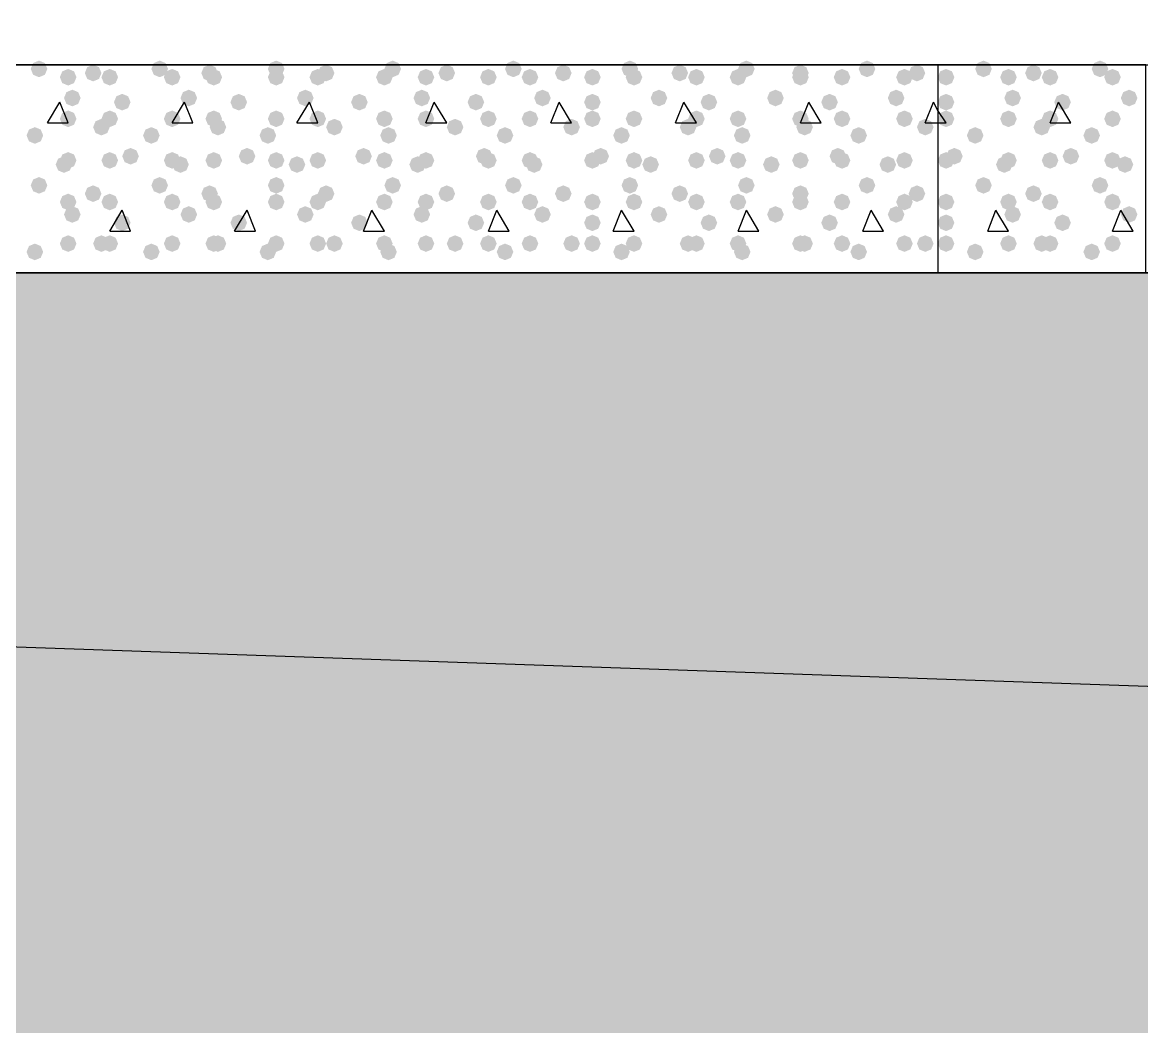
# Model space of a CAD drawing. Header units: millimetres. Extents: x 0 to 420, y 0 to 297.
# Drawn here: x 143.21 to 154.6, y 152.81 to 163.03 of the extents above; entities that cross this region are included whole.
import ezdxf

# ---------------------------------------------------------------- set-up
doc = ezdxf.new("R2010")
doc.units = ezdxf.units.MM
doc.layers.get('0').update_dxf_attribs({"linetype": 'CONTINUOUS'})

msp = doc.modelspace()

# ---------------------------------------------------------------- hatches: boundary and pattern name
at = {"true_color": 0x000008}
for points in [[(143.467667, 162.56), (143.442796, 162.500204), (143.383, 162.475333), (143.323204, 162.500204), (143.298333, 162.56), (143.323204, 162.619796), (143.383, 162.644667), (143.442796, 162.619796)], [(144.695333, 162.56), (144.670463, 162.500204), (144.610667, 162.475333), (144.550871, 162.500204), (144.526, 162.56), (144.550871, 162.619796), (144.610667, 162.644667), (144.670462, 162.619796)], [(145.880667, 162.56), (145.855796, 162.500204), (145.796, 162.475333), (145.736204, 162.500204), (145.711333, 162.56), (145.736204, 162.619796), (145.796, 162.644667), (145.855796, 162.619796)], [(147.066, 162.56), (147.041129, 162.500204), (146.981333, 162.475333), (146.921538, 162.500204), (146.896667, 162.56), (146.921537, 162.619796), (146.981333, 162.644667), (147.041129, 162.619796)], [(148.293667, 162.56), (148.268796, 162.500204), (148.209, 162.475333), (148.149204, 162.500204), (148.124333, 162.56), (148.149204, 162.619796), (148.209, 162.644667), (148.268796, 162.619796)], [(149.479, 162.56), (149.454129, 162.500204), (149.394333, 162.475333), (149.334538, 162.500204), (149.309667, 162.56), (149.334537, 162.619796), (149.394333, 162.644667), (149.454129, 162.619796)], [(150.664333, 162.56), (150.639463, 162.500204), (150.579667, 162.475333), (150.519871, 162.500204), (150.495, 162.56), (150.519871, 162.619796), (150.579667, 162.644667), (150.639462, 162.619796)], [(151.892, 162.56), (151.867129, 162.500204), (151.807333, 162.475333), (151.747538, 162.500204), (151.722667, 162.56), (151.747537, 162.619796), (151.807333, 162.644667), (151.867129, 162.619796)], [(143.764, 162.475333), (143.739129, 162.415537), (143.679333, 162.390667), (143.619538, 162.415537), (143.594667, 162.475333), (143.619537, 162.535129), (143.679333, 162.56), (143.739129, 162.535129)], [(144.018, 162.517667), (143.993129, 162.457871), (143.933333, 162.433), (143.873538, 162.457871), (143.848667, 162.517667), (143.873537, 162.577462), (143.933333, 162.602333), (143.993129, 162.577463)], [(144.187333, 162.475333), (144.162463, 162.415537), (144.102667, 162.390667), (144.042871, 162.415537), (144.018, 162.475333), (144.042871, 162.535129), (144.102667, 162.56), (144.162462, 162.535129)], [(144.822333, 162.475333), (144.797462, 162.415537), (144.737667, 162.390667), (144.677871, 162.415537), (144.653, 162.475333), (144.677871, 162.535129), (144.737667, 162.56), (144.797462, 162.535129)], [(145.203333, 162.517667), (145.178462, 162.457871), (145.118667, 162.433), (145.058871, 162.457871), (145.034, 162.517667), (145.058871, 162.577462), (145.118667, 162.602333), (145.178462, 162.577463)], [(145.245667, 162.475333), (145.220796, 162.415537), (145.161, 162.390667), (145.101204, 162.415537), (145.076333, 162.475333), (145.101204, 162.535129), (145.161, 162.56), (145.220796, 162.535129)], [(145.880667, 162.475333), (145.855796, 162.415537), (145.796, 162.390667), (145.736204, 162.415537), (145.711333, 162.475333), (145.736204, 162.535129), (145.796, 162.56), (145.855796, 162.535129)], [(146.304, 162.475333), (146.279129, 162.415537), (146.219333, 162.390667), (146.159538, 162.415537), (146.134667, 162.475333), (146.159537, 162.535129), (146.219333, 162.56), (146.279129, 162.535129)], [(146.388667, 162.517667), (146.363796, 162.457871), (146.304, 162.433), (146.244204, 162.457871), (146.219333, 162.517667), (146.244204, 162.577462), (146.304, 162.602333), (146.363796, 162.577463)], [(146.981333, 162.475333), (146.956462, 162.415537), (146.896667, 162.390667), (146.836871, 162.415537), (146.812, 162.475333), (146.836871, 162.535129), (146.896667, 162.56), (146.956462, 162.535129)], [(147.404667, 162.475333), (147.379796, 162.415537), (147.32, 162.390667), (147.260204, 162.415537), (147.235333, 162.475333), (147.260204, 162.535129), (147.32, 162.56), (147.379796, 162.535129)], [(147.616333, 162.517667), (147.591462, 162.457871), (147.531667, 162.433), (147.471871, 162.457871), (147.447, 162.517667), (147.471871, 162.577462), (147.531667, 162.602333), (147.591462, 162.577463)], [(148.039667, 162.475333), (148.014796, 162.415537), (147.955, 162.390667), (147.895204, 162.415537), (147.870333, 162.475333), (147.895204, 162.535129), (147.955, 162.56), (148.014796, 162.535129)], [(148.463, 162.475333), (148.438129, 162.415537), (148.378333, 162.390667), (148.318537, 162.415537), (148.293667, 162.475333), (148.318537, 162.535129), (148.378333, 162.56), (148.438129, 162.535129)], [(148.801667, 162.517667), (148.776796, 162.457871), (148.717, 162.433), (148.657204, 162.457871), (148.632333, 162.517667), (148.657204, 162.577462), (148.717, 162.602333), (148.776796, 162.577463)], [(149.098, 162.475333), (149.073129, 162.415537), (149.013333, 162.390667), (148.953537, 162.415537), (148.928667, 162.475333), (148.953537, 162.535129), (149.013333, 162.56), (149.073129, 162.535129)], [(149.521333, 162.475333), (149.496462, 162.415537), (149.436667, 162.390667), (149.376871, 162.415537), (149.352, 162.475333), (149.376871, 162.535129), (149.436667, 162.56), (149.496462, 162.535129)], [(149.987, 162.517667), (149.962129, 162.457871), (149.902333, 162.433), (149.842538, 162.457871), (149.817667, 162.517667), (149.842537, 162.577462), (149.902333, 162.602333), (149.962129, 162.577463)], [(150.156333, 162.475333), (150.131463, 162.415537), (150.071667, 162.390667), (150.011871, 162.415537), (149.987, 162.475333), (150.011871, 162.535129), (150.071667, 162.56), (150.131462, 162.535129)], [(150.579667, 162.475333), (150.554796, 162.415537), (150.495, 162.390667), (150.435204, 162.415537), (150.410333, 162.475333), (150.435204, 162.535129), (150.495, 162.56), (150.554796, 162.535129)], [(151.214667, 162.517667), (151.189796, 162.457871), (151.13, 162.433), (151.070204, 162.457871), (151.045333, 162.517667), (151.070204, 162.577462), (151.13, 162.602333), (151.189796, 162.577463)], [(151.214667, 162.475333), (151.189796, 162.415537), (151.13, 162.390667), (151.070204, 162.415537), (151.045333, 162.475333), (151.070204, 162.535129), (151.13, 162.56), (151.189796, 162.535129)], [(151.638, 162.475333), (151.613129, 162.415537), (151.553333, 162.390667), (151.493538, 162.415537), (151.468667, 162.475333), (151.493537, 162.535129), (151.553333, 162.56), (151.613129, 162.535129)], [(152.273, 162.475333), (152.248129, 162.415537), (152.188333, 162.390667), (152.128537, 162.415537), (152.103667, 162.475333), (152.128537, 162.535129), (152.188333, 162.56), (152.248129, 162.535129)], [(152.4, 162.517667), (152.375129, 162.457871), (152.315333, 162.433), (152.255538, 162.457871), (152.230667, 162.517667), (152.255537, 162.577462), (152.315333, 162.602333), (152.375129, 162.577463)], [(143.806333, 162.263667), (143.781463, 162.203871), (143.721667, 162.179), (143.661871, 162.203871), (143.637, 162.263667), (143.661871, 162.323462), (143.721667, 162.348333), (143.781462, 162.323463)], [(144.314333, 162.221333), (144.289463, 162.161537), (144.229667, 162.136667), (144.169871, 162.161537), (144.145, 162.221333), (144.169871, 162.281129), (144.229667, 162.306), (144.289462, 162.281129)], [(144.991667, 162.263667), (144.966796, 162.203871), (144.907, 162.179), (144.847204, 162.203871), (144.822333, 162.263667), (144.847204, 162.323462), (144.907, 162.348333), (144.966796, 162.323463)], [(145.499667, 162.221333), (145.474796, 162.161537), (145.415, 162.136667), (145.355204, 162.161537), (145.330333, 162.221333), (145.355204, 162.281129), (145.415, 162.306), (145.474796, 162.281129)], [(146.177, 162.263667), (146.152129, 162.203871), (146.092333, 162.179), (146.032538, 162.203871), (146.007667, 162.263667), (146.032537, 162.323462), (146.092333, 162.348333), (146.152129, 162.323463)], [(146.727333, 162.221333), (146.702463, 162.161537), (146.642667, 162.136667), (146.582871, 162.161537), (146.558, 162.221333), (146.582871, 162.281129), (146.642667, 162.306), (146.702462, 162.281129)], [(147.362333, 162.263667), (147.337462, 162.203871), (147.277667, 162.179), (147.217871, 162.203871), (147.193, 162.263667), (147.217871, 162.323462), (147.277667, 162.348333), (147.337462, 162.323463)], [(147.912667, 162.221333), (147.887796, 162.161537), (147.828, 162.136667), (147.768204, 162.161537), (147.743333, 162.221333), (147.768204, 162.281129), (147.828, 162.306), (147.887796, 162.281129)], [(148.59, 162.263667), (148.565129, 162.203871), (148.505333, 162.179), (148.445538, 162.203871), (148.420667, 162.263667), (148.445537, 162.323462), (148.505333, 162.348333), (148.565129, 162.323463)], [(149.098, 162.221333), (149.073129, 162.161537), (149.013333, 162.136667), (148.953537, 162.161537), (148.928667, 162.221333), (148.953537, 162.281129), (149.013333, 162.306), (149.073129, 162.281129)], [(149.775333, 162.263667), (149.750463, 162.203871), (149.690667, 162.179), (149.630871, 162.203871), (149.606, 162.263667), (149.630871, 162.323462), (149.690667, 162.348333), (149.750462, 162.323463)], [(150.283333, 162.221333), (150.258463, 162.161537), (150.198667, 162.136667), (150.138871, 162.161537), (150.114, 162.221333), (150.138871, 162.281129), (150.198667, 162.306), (150.258462, 162.281129)], [(150.960667, 162.263667), (150.935796, 162.203871), (150.876, 162.179), (150.816204, 162.203871), (150.791333, 162.263667), (150.816204, 162.323462), (150.876, 162.348333), (150.935796, 162.323463)], [(151.511, 162.221333), (151.486129, 162.161537), (151.426333, 162.136667), (151.366538, 162.161537), (151.341667, 162.221333), (151.366537, 162.281129), (151.426333, 162.306), (151.486129, 162.281129)], [(152.188333, 162.263667), (152.163462, 162.203871), (152.103667, 162.179), (152.043871, 162.203871), (152.019, 162.263667), (152.043871, 162.323462), (152.103667, 162.348333), (152.163462, 162.323463)], [(143.764, 162.052), (143.739129, 161.992204), (143.679333, 161.967333), (143.619538, 161.992204), (143.594667, 162.052), (143.619537, 162.111796), (143.679333, 162.136667), (143.739129, 162.111796)], [(144.102667, 161.967333), (144.077796, 161.907537), (144.018, 161.882667), (143.958204, 161.907537), (143.933333, 161.967333), (143.958204, 162.027129), (144.018, 162.052), (144.077796, 162.027129)], [(144.187333, 162.052), (144.162463, 161.992204), (144.102667, 161.967333), (144.042871, 161.992204), (144.018, 162.052), (144.042871, 162.111796), (144.102667, 162.136667), (144.162462, 162.111796)], [(144.822333, 162.052), (144.797462, 161.992204), (144.737667, 161.967333), (144.677871, 161.992204), (144.653, 162.052), (144.677871, 162.111796), (144.737667, 162.136667), (144.797462, 162.111796)], [(145.245667, 162.052), (145.220796, 161.992204), (145.161, 161.967333), (145.101204, 161.992204), (145.076333, 162.052), (145.101204, 162.111796), (145.161, 162.136667), (145.220796, 162.111796)], [(145.288, 161.967333), (145.263129, 161.907537), (145.203333, 161.882667), (145.143538, 161.907537), (145.118667, 161.967333), (145.143537, 162.027129), (145.203333, 162.052), (145.263129, 162.027129)], [(145.880667, 162.052), (145.855796, 161.992204), (145.796, 161.967333), (145.736204, 161.992204), (145.711333, 162.052), (145.736204, 162.111796), (145.796, 162.136667), (145.855796, 162.111796)], [(146.304, 162.052), (146.279129, 161.992204), (146.219333, 161.967333), (146.159538, 161.992204), (146.134667, 162.052), (146.159537, 162.111796), (146.219333, 162.136667), (146.279129, 162.111796)], [(146.473333, 161.967333), (146.448463, 161.907537), (146.388667, 161.882667), (146.328871, 161.907537), (146.304, 161.967333), (146.328871, 162.027129), (146.388667, 162.052), (146.448462, 162.027129)], [(146.981333, 162.052), (146.956462, 161.992204), (146.896667, 161.967333), (146.836871, 161.992204), (146.812, 162.052), (146.836871, 162.111796), (146.896667, 162.136667), (146.956462, 162.111796)], [(147.404667, 162.052), (147.379796, 161.992204), (147.32, 161.967333), (147.260204, 161.992204), (147.235333, 162.052), (147.260204, 162.111796), (147.32, 162.136667), (147.379796, 162.111796)], [(147.701, 161.967333), (147.676129, 161.907537), (147.616333, 161.882667), (147.556538, 161.907537), (147.531667, 161.967333), (147.556537, 162.027129), (147.616333, 162.052), (147.676129, 162.027129)], [(148.039667, 162.052), (148.014796, 161.992204), (147.955, 161.967333), (147.895204, 161.992204), (147.870333, 162.052), (147.895204, 162.111796), (147.955, 162.136667), (148.014796, 162.111796)], [(148.463, 162.052), (148.438129, 161.992204), (148.378333, 161.967333), (148.318537, 161.992204), (148.293667, 162.052), (148.318537, 162.111796), (148.378333, 162.136667), (148.438129, 162.111796)], [(148.886333, 161.967333), (148.861462, 161.907537), (148.801667, 161.882667), (148.741871, 161.907537), (148.717, 161.967333), (148.741871, 162.027129), (148.801667, 162.052), (148.861462, 162.027129)], [(149.098, 162.052), (149.073129, 161.992204), (149.013333, 161.967333), (148.953537, 161.992204), (148.928667, 162.052), (148.953537, 162.111796), (149.013333, 162.136667), (149.073129, 162.111796)], [(149.521333, 162.052), (149.496462, 161.992204), (149.436667, 161.967333), (149.376871, 161.992204), (149.352, 162.052), (149.376871, 162.111796), (149.436667, 162.136667), (149.496462, 162.111796)], [(150.071667, 161.967333), (150.046796, 161.907537), (149.987, 161.882667), (149.927204, 161.907537), (149.902333, 161.967333), (149.927204, 162.027129), (149.987, 162.052), (150.046796, 162.027129)], [(150.156333, 162.052), (150.131463, 161.992204), (150.071667, 161.967333), (150.011871, 161.992204), (149.987, 162.052), (150.011871, 162.111796), (150.071667, 162.136667), (150.131462, 162.111796)], [(150.579667, 162.052), (150.554796, 161.992204), (150.495, 161.967333), (150.435204, 161.992204), (150.410333, 162.052), (150.435204, 162.111796), (150.495, 162.136667), (150.554796, 162.111796)], [(151.214667, 162.052), (151.189796, 161.992204), (151.13, 161.967333), (151.070204, 161.992204), (151.045333, 162.052), (151.070204, 162.111796), (151.13, 162.136667), (151.189796, 162.111796)], [(151.257, 161.967333), (151.232129, 161.907537), (151.172333, 161.882667), (151.112538, 161.907537), (151.087667, 161.967333), (151.112537, 162.027129), (151.172333, 162.052), (151.232129, 162.027129)], [(151.638, 162.052), (151.613129, 161.992204), (151.553333, 161.967333), (151.493538, 161.992204), (151.468667, 162.052), (151.493537, 162.111796), (151.553333, 162.136667), (151.613129, 162.111796)], [(152.273, 162.052), (152.248129, 161.992204), (152.188333, 161.967333), (152.128537, 161.992204), (152.103667, 162.052), (152.128537, 162.111796), (152.188333, 162.136667), (152.248129, 162.111796)], [(152.484667, 161.967333), (152.459796, 161.907537), (152.4, 161.882667), (152.340204, 161.907537), (152.315333, 161.967333), (152.340204, 162.027129), (152.4, 162.052), (152.459796, 162.027129)], [(143.425333, 161.882667), (143.400463, 161.822871), (143.340667, 161.798), (143.280871, 161.822871), (143.256, 161.882667), (143.280871, 161.942462), (143.340667, 161.967333), (143.400462, 161.942463)], [(144.610667, 161.882667), (144.585796, 161.822871), (144.526, 161.798), (144.466204, 161.822871), (144.441333, 161.882667), (144.466204, 161.942462), (144.526, 161.967333), (144.585796, 161.942463)], [(145.796, 161.882667), (145.771129, 161.822871), (145.711333, 161.798), (145.651538, 161.822871), (145.626667, 161.882667), (145.651537, 161.942462), (145.711333, 161.967333), (145.771129, 161.942463)], [(147.023667, 161.882667), (146.998796, 161.822871), (146.939, 161.798), (146.879204, 161.822871), (146.854333, 161.882667), (146.879204, 161.942462), (146.939, 161.967333), (146.998796, 161.942463)], [(148.209, 161.882667), (148.184129, 161.822871), (148.124333, 161.798), (148.064538, 161.822871), (148.039667, 161.882667), (148.064537, 161.942462), (148.124333, 161.967333), (148.184129, 161.942463)], [(149.394333, 161.882667), (149.369463, 161.822871), (149.309667, 161.798), (149.249871, 161.822871), (149.225, 161.882667), (149.249871, 161.942462), (149.309667, 161.967333), (149.369462, 161.942463)], [(150.622, 161.882667), (150.597129, 161.822871), (150.537333, 161.798), (150.477538, 161.822871), (150.452667, 161.882667), (150.477537, 161.942462), (150.537333, 161.967333), (150.597129, 161.942463)], [(151.807333, 161.882667), (151.782463, 161.822871), (151.722667, 161.798), (151.662871, 161.822871), (151.638, 161.882667), (151.662871, 161.942462), (151.722667, 161.967333), (151.782462, 161.942463)], [(143.764, 161.628667), (143.739129, 161.568871), (143.679333, 161.544), (143.619538, 161.568871), (143.594667, 161.628667), (143.619537, 161.688462), (143.679333, 161.713333), (143.739129, 161.688463)], [(144.187333, 161.628667), (144.162463, 161.568871), (144.102667, 161.544), (144.042871, 161.568871), (144.018, 161.628667), (144.042871, 161.688462), (144.102667, 161.713333), (144.162462, 161.688463)], [(144.399, 161.671), (144.374129, 161.611204), (144.314333, 161.586333), (144.254538, 161.611204), (144.229667, 161.671), (144.254537, 161.730796), (144.314333, 161.755667), (144.374129, 161.730796)], [(144.822333, 161.628667), (144.797462, 161.568871), (144.737667, 161.544), (144.677871, 161.568871), (144.653, 161.628667), (144.677871, 161.688462), (144.737667, 161.713333), (144.797462, 161.688463)], [(145.245667, 161.628667), (145.220796, 161.568871), (145.161, 161.544), (145.101204, 161.568871), (145.076333, 161.628667), (145.101204, 161.688462), (145.161, 161.713333), (145.220796, 161.688463)], [(145.584333, 161.671), (145.559463, 161.611204), (145.499667, 161.586333), (145.439871, 161.611204), (145.415, 161.671), (145.439871, 161.730796), (145.499667, 161.755667), (145.559462, 161.730796)], [(145.880667, 161.628667), (145.855796, 161.568871), (145.796, 161.544), (145.736204, 161.568871), (145.711333, 161.628667), (145.736204, 161.688462), (145.796, 161.713333), (145.855796, 161.688463)], [(146.304, 161.628667), (146.279129, 161.568871), (146.219333, 161.544), (146.159538, 161.568871), (146.134667, 161.628667), (146.159537, 161.688462), (146.219333, 161.713333), (146.279129, 161.688463)], [(146.769667, 161.671), (146.744796, 161.611204), (146.685, 161.586333), (146.625204, 161.611204), (146.600333, 161.671), (146.625204, 161.730796), (146.685, 161.755667), (146.744796, 161.730796)], [(146.981333, 161.628667), (146.956462, 161.568871), (146.896667, 161.544), (146.836871, 161.568871), (146.812, 161.628667), (146.836871, 161.688462), (146.896667, 161.713333), (146.956462, 161.688463)], [(147.404667, 161.628667), (147.379796, 161.568871), (147.32, 161.544), (147.260204, 161.568871), (147.235333, 161.628667), (147.260204, 161.688462), (147.32, 161.713333), (147.379796, 161.688463)], [(147.997333, 161.671), (147.972463, 161.611204), (147.912667, 161.586333), (147.852871, 161.611204), (147.828, 161.671), (147.852871, 161.730796), (147.912667, 161.755667), (147.972462, 161.730796)], [(148.039667, 161.628667), (148.014796, 161.568871), (147.955, 161.544), (147.895204, 161.568871), (147.870333, 161.628667), (147.895204, 161.688462), (147.955, 161.713333), (148.014796, 161.688463)], [(148.463, 161.628667), (148.438129, 161.568871), (148.378333, 161.544), (148.318537, 161.568871), (148.293667, 161.628667), (148.318537, 161.688462), (148.378333, 161.713333), (148.438129, 161.688463)], [(149.098, 161.628667), (149.073129, 161.568871), (149.013333, 161.544), (148.953537, 161.568871), (148.928667, 161.628667), (148.953537, 161.688462), (149.013333, 161.713333), (149.073129, 161.688463)], [(149.182667, 161.671), (149.157796, 161.611204), (149.098, 161.586333), (149.038204, 161.611204), (149.013333, 161.671), (149.038204, 161.730796), (149.098, 161.755667), (149.157796, 161.730796)], [(149.521333, 161.628667), (149.496462, 161.568871), (149.436667, 161.544), (149.376871, 161.568871), (149.352, 161.628667), (149.376871, 161.688462), (149.436667, 161.713333), (149.496462, 161.688463)], [(150.156333, 161.628667), (150.131463, 161.568871), (150.071667, 161.544), (150.011871, 161.568871), (149.987, 161.628667), (150.011871, 161.688462), (150.071667, 161.713333), (150.131462, 161.688463)], [(150.368, 161.671), (150.343129, 161.611204), (150.283333, 161.586333), (150.223538, 161.611204), (150.198667, 161.671), (150.223537, 161.730796), (150.283333, 161.755667), (150.343129, 161.730796)], [(150.579667, 161.628667), (150.554796, 161.568871), (150.495, 161.544), (150.435204, 161.568871), (150.410333, 161.628667), (150.435204, 161.688462), (150.495, 161.713333), (150.554796, 161.688463)], [(151.214667, 161.628667), (151.189796, 161.568871), (151.13, 161.544), (151.070204, 161.568871), (151.045333, 161.628667), (151.070204, 161.688462), (151.13, 161.713333), (151.189796, 161.688463)], [(151.595667, 161.671), (151.570796, 161.611204), (151.511, 161.586333), (151.451204, 161.611204), (151.426333, 161.671), (151.451204, 161.730796), (151.511, 161.755667), (151.570796, 161.730796)], [(151.638, 161.628667), (151.613129, 161.568871), (151.553333, 161.544), (151.493538, 161.568871), (151.468667, 161.628667), (151.493537, 161.688462), (151.553333, 161.713333), (151.613129, 161.688463)], [(152.273, 161.628667), (152.248129, 161.568871), (152.188333, 161.544), (152.128537, 161.568871), (152.103667, 161.628667), (152.128537, 161.688462), (152.188333, 161.713333), (152.248129, 161.688463)], [(143.721667, 161.586333), (143.696796, 161.526537), (143.637, 161.501667), (143.577204, 161.526537), (143.552333, 161.586333), (143.577204, 161.646129), (143.637, 161.671), (143.696796, 161.646129)], [(144.907, 161.586333), (144.882129, 161.526537), (144.822333, 161.501667), (144.762538, 161.526537), (144.737667, 161.586333), (144.762537, 161.646129), (144.822333, 161.671), (144.882129, 161.646129)], [(146.092333, 161.586333), (146.067462, 161.526537), (146.007667, 161.501667), (145.947871, 161.526537), (145.923, 161.586333), (145.947871, 161.646129), (146.007667, 161.671), (146.067462, 161.646129)], [(147.32, 161.586333), (147.295129, 161.526537), (147.235333, 161.501667), (147.175538, 161.526537), (147.150667, 161.586333), (147.175537, 161.646129), (147.235333, 161.671), (147.295129, 161.646129)], [(148.505333, 161.586333), (148.480463, 161.526537), (148.420667, 161.501667), (148.360871, 161.526537), (148.336, 161.586333), (148.360871, 161.646129), (148.420667, 161.671), (148.480462, 161.646129)], [(149.690667, 161.586333), (149.665796, 161.526537), (149.606, 161.501667), (149.546204, 161.526537), (149.521333, 161.586333), (149.546204, 161.646129), (149.606, 161.671), (149.665796, 161.646129)], [(150.918333, 161.586333), (150.893463, 161.526537), (150.833667, 161.501667), (150.773871, 161.526537), (150.749, 161.586333), (150.773871, 161.646129), (150.833667, 161.671), (150.893462, 161.646129)], [(152.103667, 161.586333), (152.078796, 161.526537), (152.019, 161.501667), (151.959204, 161.526537), (151.934333, 161.586333), (151.959204, 161.646129), (152.019, 161.671), (152.078796, 161.646129)], [(143.467667, 161.374667), (143.442796, 161.314871), (143.383, 161.29), (143.323204, 161.314871), (143.298333, 161.374667), (143.323204, 161.434462), (143.383, 161.459333), (143.442796, 161.434463)], [(144.018, 161.29), (143.993129, 161.230204), (143.933333, 161.205333), (143.873538, 161.230204), (143.848667, 161.29), (143.873537, 161.349796), (143.933333, 161.374667), (143.993129, 161.349796)], [(144.695333, 161.374667), (144.670463, 161.314871), (144.610667, 161.29), (144.550871, 161.314871), (144.526, 161.374667), (144.550871, 161.434462), (144.610667, 161.459333), (144.670462, 161.434463)], [(145.203333, 161.29), (145.178462, 161.230204), (145.118667, 161.205333), (145.058871, 161.230204), (145.034, 161.29), (145.058871, 161.349796), (145.118667, 161.374667), (145.178462, 161.349796)], [(145.880667, 161.374667), (145.855796, 161.314871), (145.796, 161.29), (145.736204, 161.314871), (145.711333, 161.374667), (145.736204, 161.434462), (145.796, 161.459333), (145.855796, 161.434463)], [(146.388667, 161.29), (146.363796, 161.230204), (146.304, 161.205333), (146.244204, 161.230204), (146.219333, 161.29), (146.244204, 161.349796), (146.304, 161.374667), (146.363796, 161.349796)], [(147.066, 161.374667), (147.041129, 161.314871), (146.981333, 161.29), (146.921538, 161.314871), (146.896667, 161.374667), (146.921537, 161.434462), (146.981333, 161.459333), (147.041129, 161.434463)], [(147.616333, 161.29), (147.591462, 161.230204), (147.531667, 161.205333), (147.471871, 161.230204), (147.447, 161.29), (147.471871, 161.349796), (147.531667, 161.374667), (147.591462, 161.349796)], [(148.293667, 161.374667), (148.268796, 161.314871), (148.209, 161.29), (148.149204, 161.314871), (148.124333, 161.374667), (148.149204, 161.434462), (148.209, 161.459333), (148.268796, 161.434463)], [(148.801667, 161.29), (148.776796, 161.230204), (148.717, 161.205333), (148.657204, 161.230204), (148.632333, 161.29), (148.657204, 161.349796), (148.717, 161.374667), (148.776796, 161.349796)], [(149.479, 161.374667), (149.454129, 161.314871), (149.394333, 161.29), (149.334538, 161.314871), (149.309667, 161.374667), (149.334537, 161.434462), (149.394333, 161.459333), (149.454129, 161.434463)], [(149.987, 161.29), (149.962129, 161.230204), (149.902333, 161.205333), (149.842538, 161.230204), (149.817667, 161.29), (149.842537, 161.349796), (149.902333, 161.374667), (149.962129, 161.349796)], [(150.664333, 161.374667), (150.639463, 161.314871), (150.579667, 161.29), (150.519871, 161.314871), (150.495, 161.374667), (150.519871, 161.434462), (150.579667, 161.459333), (150.639462, 161.434463)], [(151.214667, 161.29), (151.189796, 161.230204), (151.13, 161.205333), (151.070204, 161.230204), (151.045333, 161.29), (151.070204, 161.349796), (151.13, 161.374667), (151.189796, 161.349796)], [(151.892, 161.374667), (151.867129, 161.314871), (151.807333, 161.29), (151.747538, 161.314871), (151.722667, 161.374667), (151.747537, 161.434462), (151.807333, 161.459333), (151.867129, 161.434463)], [(152.4, 161.29), (152.375129, 161.230204), (152.315333, 161.205333), (152.255538, 161.230204), (152.230667, 161.29), (152.255537, 161.349796), (152.315333, 161.374667), (152.375129, 161.349796)], [(143.764, 161.205333), (143.739129, 161.145537), (143.679333, 161.120667), (143.619538, 161.145537), (143.594667, 161.205333), (143.619537, 161.265129), (143.679333, 161.29), (143.739129, 161.265129)], [(144.187333, 161.205333), (144.162463, 161.145537), (144.102667, 161.120667), (144.042871, 161.145537), (144.018, 161.205333), (144.042871, 161.265129), (144.102667, 161.29), (144.162462, 161.265129)], [(144.822333, 161.205333), (144.797462, 161.145537), (144.737667, 161.120667), (144.677871, 161.145537), (144.653, 161.205333), (144.677871, 161.265129), (144.737667, 161.29), (144.797462, 161.265129)], [(145.245667, 161.205333), (145.220796, 161.145537), (145.161, 161.120667), (145.101204, 161.145537), (145.076333, 161.205333), (145.101204, 161.265129), (145.161, 161.29), (145.220796, 161.265129)], [(145.880667, 161.205333), (145.855796, 161.145537), (145.796, 161.120667), (145.736204, 161.145537), (145.711333, 161.205333), (145.736204, 161.265129), (145.796, 161.29), (145.855796, 161.265129)], [(146.304, 161.205333), (146.279129, 161.145537), (146.219333, 161.120667), (146.159538, 161.145537), (146.134667, 161.205333), (146.159537, 161.265129), (146.219333, 161.29), (146.279129, 161.265129)], [(146.981333, 161.205333), (146.956462, 161.145537), (146.896667, 161.120667), (146.836871, 161.145537), (146.812, 161.205333), (146.836871, 161.265129), (146.896667, 161.29), (146.956462, 161.265129)], [(147.404667, 161.205333), (147.379796, 161.145537), (147.32, 161.120667), (147.260204, 161.145537), (147.235333, 161.205333), (147.260204, 161.265129), (147.32, 161.29), (147.379796, 161.265129)], [(148.039667, 161.205333), (148.014796, 161.145537), (147.955, 161.120667), (147.895204, 161.145537), (147.870333, 161.205333), (147.895204, 161.265129), (147.955, 161.29), (148.014796, 161.265129)], [(148.463, 161.205333), (148.438129, 161.145537), (148.378333, 161.120667), (148.318537, 161.145537), (148.293667, 161.205333), (148.318537, 161.265129), (148.378333, 161.29), (148.438129, 161.265129)], [(149.098, 161.205333), (149.073129, 161.145537), (149.013333, 161.120667), (148.953537, 161.145537), (148.928667, 161.205333), (148.953537, 161.265129), (149.013333, 161.29), (149.073129, 161.265129)], [(149.521333, 161.205333), (149.496462, 161.145537), (149.436667, 161.120667), (149.376871, 161.145537), (149.352, 161.205333), (149.376871, 161.265129), (149.436667, 161.29), (149.496462, 161.265129)], [(150.156333, 161.205333), (150.131463, 161.145537), (150.071667, 161.120667), (150.011871, 161.145537), (149.987, 161.205333), (150.011871, 161.265129), (150.071667, 161.29), (150.131462, 161.265129)], [(150.579667, 161.205333), (150.554796, 161.145537), (150.495, 161.120667), (150.435204, 161.145537), (150.410333, 161.205333), (150.435204, 161.265129), (150.495, 161.29), (150.554796, 161.265129)], [(151.214667, 161.205333), (151.189796, 161.145537), (151.13, 161.120667), (151.070204, 161.145537), (151.045333, 161.205333), (151.070204, 161.265129), (151.13, 161.29), (151.189796, 161.265129)], [(151.638, 161.205333), (151.613129, 161.145537), (151.553333, 161.120667), (151.493538, 161.145537), (151.468667, 161.205333), (151.493537, 161.265129), (151.553333, 161.29), (151.613129, 161.265129)], [(152.273, 161.205333), (152.248129, 161.145537), (152.188333, 161.120667), (152.128537, 161.145537), (152.103667, 161.205333), (152.128537, 161.265129), (152.188333, 161.29), (152.248129, 161.265129)], [(143.806333, 161.078333), (143.781463, 161.018537), (143.721667, 160.993667), (143.661871, 161.018537), (143.637, 161.078333), (143.661871, 161.138129), (143.721667, 161.163), (143.781462, 161.138129)], [(144.991667, 161.078333), (144.966796, 161.018537), (144.907, 160.993667), (144.847204, 161.018537), (144.822333, 161.078333), (144.847204, 161.138129), (144.907, 161.163), (144.966796, 161.138129)], [(146.177, 161.078333), (146.152129, 161.018537), (146.092333, 160.993667), (146.032538, 161.018537), (146.007667, 161.078333), (146.032537, 161.138129), (146.092333, 161.163), (146.152129, 161.138129)], [(147.362333, 161.078333), (147.337462, 161.018537), (147.277667, 160.993667), (147.217871, 161.018537), (147.193, 161.078333), (147.217871, 161.138129), (147.277667, 161.163), (147.337462, 161.138129)], [(148.59, 161.078333), (148.565129, 161.018537), (148.505333, 160.993667), (148.445538, 161.018537), (148.420667, 161.078333), (148.445537, 161.138129), (148.505333, 161.163), (148.565129, 161.138129)], [(149.775333, 161.078333), (149.750463, 161.018537), (149.690667, 160.993667), (149.630871, 161.018537), (149.606, 161.078333), (149.630871, 161.138129), (149.690667, 161.163), (149.750462, 161.138129)], [(150.960667, 161.078333), (150.935796, 161.018537), (150.876, 160.993667), (150.816204, 161.018537), (150.791333, 161.078333), (150.816204, 161.138129), (150.876, 161.163), (150.935796, 161.138129)], [(152.188333, 161.078333), (152.163462, 161.018537), (152.103667, 160.993667), (152.043871, 161.018537), (152.019, 161.078333), (152.043871, 161.138129), (152.103667, 161.163), (152.163462, 161.138129)], [(144.314333, 160.993667), (144.289463, 160.933871), (144.229667, 160.909), (144.169871, 160.933871), (144.145, 160.993667), (144.169871, 161.053462), (144.229667, 161.078333), (144.289462, 161.053463)], [(145.499667, 160.993667), (145.474796, 160.933871), (145.415, 160.909), (145.355204, 160.933871), (145.330333, 160.993667), (145.355204, 161.053462), (145.415, 161.078333), (145.474796, 161.053463)], [(146.727333, 160.993667), (146.702463, 160.933871), (146.642667, 160.909), (146.582871, 160.933871), (146.558, 160.993667), (146.582871, 161.053462), (146.642667, 161.078333), (146.702462, 161.053463)], [(147.912667, 160.993667), (147.887796, 160.933871), (147.828, 160.909), (147.768204, 160.933871), (147.743333, 160.993667), (147.768204, 161.053462), (147.828, 161.078333), (147.887796, 161.053463)], [(149.098, 160.993667), (149.073129, 160.933871), (149.013333, 160.909), (148.953537, 160.933871), (148.928667, 160.993667), (148.953537, 161.053462), (149.013333, 161.078333), (149.073129, 161.053463)], [(150.283333, 160.993667), (150.258463, 160.933871), (150.198667, 160.909), (150.138871, 160.933871), (150.114, 160.993667), (150.138871, 161.053462), (150.198667, 161.078333), (150.258462, 161.053463)], [(151.511, 160.993667), (151.486129, 160.933871), (151.426333, 160.909), (151.366538, 160.933871), (151.341667, 160.993667), (151.366537, 161.053462), (151.426333, 161.078333), (151.486129, 161.053463)], [(143.764, 160.782), (143.739129, 160.722204), (143.679333, 160.697333), (143.619538, 160.722204), (143.594667, 160.782), (143.619537, 160.841796), (143.679333, 160.866667), (143.739129, 160.841796)], [(144.102667, 160.782), (144.077796, 160.722204), (144.018, 160.697333), (143.958204, 160.722204), (143.933333, 160.782), (143.958204, 160.841796), (144.018, 160.866667), (144.077796, 160.841796)], [(144.187333, 160.782), (144.162463, 160.722204), (144.102667, 160.697333), (144.042871, 160.722204), (144.018, 160.782), (144.042871, 160.841796), (144.102667, 160.866667), (144.162462, 160.841796)], [(144.822333, 160.782), (144.797462, 160.722204), (144.737667, 160.697333), (144.677871, 160.722204), (144.653, 160.782), (144.677871, 160.841796), (144.737667, 160.866667), (144.797462, 160.841796)], [(145.245667, 160.782), (145.220796, 160.722204), (145.161, 160.697333), (145.101204, 160.722204), (145.076333, 160.782), (145.101204, 160.841796), (145.161, 160.866667), (145.220796, 160.841796)], [(145.288, 160.782), (145.263129, 160.722204), (145.203333, 160.697333), (145.143538, 160.722204), (145.118667, 160.782), (145.143537, 160.841796), (145.203333, 160.866667), (145.263129, 160.841796)], [(145.880667, 160.782), (145.855796, 160.722204), (145.796, 160.697333), (145.736204, 160.722204), (145.711333, 160.782), (145.736204, 160.841796), (145.796, 160.866667), (145.855796, 160.841796)], [(146.304, 160.782), (146.279129, 160.722204), (146.219333, 160.697333), (146.159538, 160.722204), (146.134667, 160.782), (146.159537, 160.841796), (146.219333, 160.866667), (146.279129, 160.841796)], [(146.473333, 160.782), (146.448463, 160.722204), (146.388667, 160.697333), (146.328871, 160.722204), (146.304, 160.782), (146.328871, 160.841796), (146.388667, 160.866667), (146.448462, 160.841796)], [(146.981333, 160.782), (146.956462, 160.722204), (146.896667, 160.697333), (146.836871, 160.722204), (146.812, 160.782), (146.836871, 160.841796), (146.896667, 160.866667), (146.956462, 160.841796)], [(147.404667, 160.782), (147.379796, 160.722204), (147.32, 160.697333), (147.260204, 160.722204), (147.235333, 160.782), (147.260204, 160.841796), (147.32, 160.866667), (147.379796, 160.841796)], [(147.701, 160.782), (147.676129, 160.722204), (147.616333, 160.697333), (147.556538, 160.722204), (147.531667, 160.782), (147.556537, 160.841796), (147.616333, 160.866667), (147.676129, 160.841796)], [(148.039667, 160.782), (148.014796, 160.722204), (147.955, 160.697333), (147.895204, 160.722204), (147.870333, 160.782), (147.895204, 160.841796), (147.955, 160.866667), (148.014796, 160.841796)], [(148.463, 160.782), (148.438129, 160.722204), (148.378333, 160.697333), (148.318537, 160.722204), (148.293667, 160.782), (148.318537, 160.841796), (148.378333, 160.866667), (148.438129, 160.841796)], [(148.886333, 160.782), (148.861462, 160.722204), (148.801667, 160.697333), (148.741871, 160.722204), (148.717, 160.782), (148.741871, 160.841796), (148.801667, 160.866667), (148.861462, 160.841796)], [(149.098, 160.782), (149.073129, 160.722204), (149.013333, 160.697333), (148.953537, 160.722204), (148.928667, 160.782), (148.953537, 160.841796), (149.013333, 160.866667), (149.073129, 160.841796)], [(149.521333, 160.782), (149.496462, 160.722204), (149.436667, 160.697333), (149.376871, 160.722204), (149.352, 160.782), (149.376871, 160.841796), (149.436667, 160.866667), (149.496462, 160.841796)], [(150.071667, 160.782), (150.046796, 160.722204), (149.987, 160.697333), (149.927204, 160.722204), (149.902333, 160.782), (149.927204, 160.841796), (149.987, 160.866667), (150.046796, 160.841796)], [(150.156333, 160.782), (150.131463, 160.722204), (150.071667, 160.697333), (150.011871, 160.722204), (149.987, 160.782), (150.011871, 160.841796), (150.071667, 160.866667), (150.131462, 160.841796)], [(150.579667, 160.782), (150.554796, 160.722204), (150.495, 160.697333), (150.435204, 160.722204), (150.410333, 160.782), (150.435204, 160.841796), (150.495, 160.866667), (150.554796, 160.841796)], [(151.214667, 160.782), (151.189796, 160.722204), (151.13, 160.697333), (151.070204, 160.722204), (151.045333, 160.782), (151.070204, 160.841796), (151.13, 160.866667), (151.189796, 160.841796)], [(151.257, 160.782), (151.232129, 160.722204), (151.172333, 160.697333), (151.112538, 160.722204), (151.087667, 160.782), (151.112537, 160.841796), (151.172333, 160.866667), (151.232129, 160.841796)], [(151.638, 160.782), (151.613129, 160.722204), (151.553333, 160.697333), (151.493538, 160.722204), (151.468667, 160.782), (151.493537, 160.841796), (151.553333, 160.866667), (151.613129, 160.841796)], [(152.273, 160.782), (152.248129, 160.722204), (152.188333, 160.697333), (152.128537, 160.722204), (152.103667, 160.782), (152.128537, 160.841796), (152.188333, 160.866667), (152.248129, 160.841796)], [(152.484667, 160.782), (152.459796, 160.722204), (152.4, 160.697333), (152.340204, 160.722204), (152.315333, 160.782), (152.340204, 160.841796), (152.4, 160.866667), (152.459796, 160.841796)], [(143.425333, 160.697333), (143.400463, 160.637537), (143.340667, 160.612667), (143.280871, 160.637537), (143.256, 160.697333), (143.280871, 160.757129), (143.340667, 160.782), (143.400462, 160.757129)], [(144.610667, 160.697333), (144.585796, 160.637537), (144.526, 160.612667), (144.466204, 160.637537), (144.441333, 160.697333), (144.466204, 160.757129), (144.526, 160.782), (144.585796, 160.757129)], [(145.796, 160.697333), (145.771129, 160.637537), (145.711333, 160.612667), (145.651538, 160.637537), (145.626667, 160.697333), (145.651537, 160.757129), (145.711333, 160.782), (145.771129, 160.757129)], [(147.023667, 160.697333), (146.998796, 160.637537), (146.939, 160.612667), (146.879204, 160.637537), (146.854333, 160.697333), (146.879204, 160.757129), (146.939, 160.782), (146.998796, 160.757129)], [(148.209, 160.697333), (148.184129, 160.637537), (148.124333, 160.612667), (148.064538, 160.637537), (148.039667, 160.697333), (148.064537, 160.757129), (148.124333, 160.782), (148.184129, 160.757129)], [(149.394333, 160.697333), (149.369463, 160.637537), (149.309667, 160.612667), (149.249871, 160.637537), (149.225, 160.697333), (149.249871, 160.757129), (149.309667, 160.782), (149.369462, 160.757129)], [(150.622, 160.697333), (150.597129, 160.637537), (150.537333, 160.612667), (150.477538, 160.637537), (150.452667, 160.697333), (150.477537, 160.757129), (150.537333, 160.782), (150.597129, 160.757129)], [(151.807333, 160.697333), (151.782463, 160.637537), (151.722667, 160.612667), (151.662871, 160.637537), (151.638, 160.697333), (151.662871, 160.757129), (151.722667, 160.782), (151.782462, 160.757129)]]:
    msp.add_hatch(color=0, dxfattribs=at).paths.add_polyline_path(points, flags=0)
at = {"true_color": 0x000007}
for points in [[(153.077333, 162.56), (153.052462, 162.500204), (152.992667, 162.475333), (152.932871, 162.500204), (152.908, 162.56), (152.932871, 162.619796), (152.992667, 162.644667), (153.052462, 162.619796)], [(154.262667, 162.56), (154.237796, 162.500204), (154.178, 162.475333), (154.118204, 162.500204), (154.093333, 162.56), (154.118204, 162.619796), (154.178, 162.644667), (154.237796, 162.619796)], [(152.696333, 162.475333), (152.671462, 162.415537), (152.611667, 162.390667), (152.551871, 162.415537), (152.527, 162.475333), (152.551871, 162.535129), (152.611667, 162.56), (152.671462, 162.535129)], [(153.331333, 162.475333), (153.306462, 162.415537), (153.246667, 162.390667), (153.186871, 162.415537), (153.162, 162.475333), (153.186871, 162.535129), (153.246667, 162.56), (153.306462, 162.535129)], [(153.585333, 162.517667), (153.560463, 162.457871), (153.500667, 162.433), (153.440871, 162.457871), (153.416, 162.517667), (153.440871, 162.577462), (153.500667, 162.602333), (153.560462, 162.577463)], [(153.754667, 162.475333), (153.729796, 162.415537), (153.67, 162.390667), (153.610204, 162.415537), (153.585333, 162.475333), (153.610204, 162.535129), (153.67, 162.56), (153.729796, 162.535129)], [(154.389667, 162.475333), (154.364796, 162.415537), (154.305, 162.390667), (154.245204, 162.415537), (154.220333, 162.475333), (154.245204, 162.535129), (154.305, 162.56), (154.364796, 162.535129)], [(152.696333, 162.221333), (152.671462, 162.161537), (152.611667, 162.136667), (152.551871, 162.161537), (152.527, 162.221333), (152.551871, 162.281129), (152.611667, 162.306), (152.671462, 162.281129)], [(153.373667, 162.263667), (153.348796, 162.203871), (153.289, 162.179), (153.229204, 162.203871), (153.204333, 162.263667), (153.229204, 162.323462), (153.289, 162.348333), (153.348796, 162.323463)], [(153.881667, 162.221333), (153.856796, 162.161537), (153.797, 162.136667), (153.737204, 162.161537), (153.712333, 162.221333), (153.737204, 162.281129), (153.797, 162.306), (153.856796, 162.281129)], [(154.559, 162.263667), (154.534129, 162.203871), (154.474333, 162.179), (154.414537, 162.203871), (154.389667, 162.263667), (154.414537, 162.323462), (154.474333, 162.348333), (154.534129, 162.323463)], [(152.696333, 162.052), (152.671462, 161.992204), (152.611667, 161.967333), (152.551871, 161.992204), (152.527, 162.052), (152.551871, 162.111796), (152.611667, 162.136667), (152.671462, 162.111796)], [(153.331333, 162.052), (153.306462, 161.992204), (153.246667, 161.967333), (153.186871, 161.992204), (153.162, 162.052), (153.186871, 162.111796), (153.246667, 162.136667), (153.306462, 162.111796)], [(153.67, 161.967333), (153.645129, 161.907537), (153.585333, 161.882667), (153.525538, 161.907537), (153.500667, 161.967333), (153.525537, 162.027129), (153.585333, 162.052), (153.645129, 162.027129)], [(153.754667, 162.052), (153.729796, 161.992204), (153.67, 161.967333), (153.610204, 161.992204), (153.585333, 162.052), (153.610204, 162.111796), (153.67, 162.136667), (153.729796, 162.111796)], [(154.389667, 162.052), (154.364796, 161.992204), (154.305, 161.967333), (154.245204, 161.992204), (154.220333, 162.052), (154.245204, 162.111796), (154.305, 162.136667), (154.364796, 162.111796)], [(152.992667, 161.882667), (152.967796, 161.822871), (152.908, 161.798), (152.848204, 161.822871), (152.823333, 161.882667), (152.848204, 161.942462), (152.908, 161.967333), (152.967796, 161.942463)], [(154.178, 161.882667), (154.153129, 161.822871), (154.093333, 161.798), (154.033537, 161.822871), (154.008667, 161.882667), (154.033537, 161.942462), (154.093333, 161.967333), (154.153129, 161.942463)], [(152.696333, 161.628667), (152.671462, 161.568871), (152.611667, 161.544), (152.551871, 161.568871), (152.527, 161.628667), (152.551871, 161.688462), (152.611667, 161.713333), (152.671462, 161.688463)], [(152.781, 161.671), (152.756129, 161.611204), (152.696333, 161.586333), (152.636538, 161.611204), (152.611667, 161.671), (152.636537, 161.730796), (152.696333, 161.755667), (152.756129, 161.730796)], [(153.331333, 161.628667), (153.306462, 161.568871), (153.246667, 161.544), (153.186871, 161.568871), (153.162, 161.628667), (153.186871, 161.688462), (153.246667, 161.713333), (153.306462, 161.688463)], [(153.754667, 161.628667), (153.729796, 161.568871), (153.67, 161.544), (153.610204, 161.568871), (153.585333, 161.628667), (153.610204, 161.688462), (153.67, 161.713333), (153.729796, 161.688463)], [(153.966333, 161.671), (153.941463, 161.611204), (153.881667, 161.586333), (153.821871, 161.611204), (153.797, 161.671), (153.821871, 161.730796), (153.881667, 161.755667), (153.941462, 161.730796)], [(154.389667, 161.628667), (154.364796, 161.568871), (154.305, 161.544), (154.245204, 161.568871), (154.220333, 161.628667), (154.245204, 161.688462), (154.305, 161.713333), (154.364796, 161.688463)], [(153.289, 161.586333), (153.264129, 161.526537), (153.204333, 161.501667), (153.144538, 161.526537), (153.119667, 161.586333), (153.144537, 161.646129), (153.204333, 161.671), (153.264129, 161.646129)], [(154.516667, 161.586333), (154.491796, 161.526537), (154.432, 161.501667), (154.372204, 161.526537), (154.347333, 161.586333), (154.372204, 161.646129), (154.432, 161.671), (154.491796, 161.646129)], [(153.077333, 161.374667), (153.052462, 161.314871), (152.992667, 161.29), (152.932871, 161.314871), (152.908, 161.374667), (152.932871, 161.434462), (152.992667, 161.459333), (153.052462, 161.434463)], [(153.585333, 161.29), (153.560463, 161.230204), (153.500667, 161.205333), (153.440871, 161.230204), (153.416, 161.29), (153.440871, 161.349796), (153.500667, 161.374667), (153.560462, 161.349796)], [(154.262667, 161.374667), (154.237796, 161.314871), (154.178, 161.29), (154.118204, 161.314871), (154.093333, 161.374667), (154.118204, 161.434462), (154.178, 161.459333), (154.237796, 161.434463)], [(152.696333, 161.205333), (152.671462, 161.145537), (152.611667, 161.120667), (152.551871, 161.145537), (152.527, 161.205333), (152.551871, 161.265129), (152.611667, 161.29), (152.671462, 161.265129)], [(153.331333, 161.205333), (153.306462, 161.145537), (153.246667, 161.120667), (153.186871, 161.145537), (153.162, 161.205333), (153.186871, 161.265129), (153.246667, 161.29), (153.306462, 161.265129)], [(153.754667, 161.205333), (153.729796, 161.145537), (153.67, 161.120667), (153.610204, 161.145537), (153.585333, 161.205333), (153.610204, 161.265129), (153.67, 161.29), (153.729796, 161.265129)], [(154.389667, 161.205333), (154.364796, 161.145537), (154.305, 161.120667), (154.245204, 161.145537), (154.220333, 161.205333), (154.245204, 161.265129), (154.305, 161.29), (154.364796, 161.265129)], [(153.373667, 161.078333), (153.348796, 161.018537), (153.289, 160.993667), (153.229204, 161.018537), (153.204333, 161.078333), (153.229204, 161.138129), (153.289, 161.163), (153.348796, 161.138129)], [(154.559, 161.078333), (154.534129, 161.018537), (154.474333, 160.993667), (154.414537, 161.018537), (154.389667, 161.078333), (154.414537, 161.138129), (154.474333, 161.163), (154.534129, 161.138129)], [(152.696333, 160.993667), (152.671462, 160.933871), (152.611667, 160.909), (152.551871, 160.933871), (152.527, 160.993667), (152.551871, 161.053462), (152.611667, 161.078333), (152.671462, 161.053463)], [(153.881667, 160.993667), (153.856796, 160.933871), (153.797, 160.909), (153.737204, 160.933871), (153.712333, 160.993667), (153.737204, 161.053462), (153.797, 161.078333), (153.856796, 161.053463)], [(152.696333, 160.782), (152.671462, 160.722204), (152.611667, 160.697333), (152.551871, 160.722204), (152.527, 160.782), (152.551871, 160.841796), (152.611667, 160.866667), (152.671462, 160.841796)], [(153.331333, 160.782), (153.306462, 160.722204), (153.246667, 160.697333), (153.186871, 160.722204), (153.162, 160.782), (153.186871, 160.841796), (153.246667, 160.866667), (153.306462, 160.841796)], [(153.67, 160.782), (153.645129, 160.722204), (153.585333, 160.697333), (153.525538, 160.722204), (153.500667, 160.782), (153.525537, 160.841796), (153.585333, 160.866667), (153.645129, 160.841796)], [(153.754667, 160.782), (153.729796, 160.722204), (153.67, 160.697333), (153.610204, 160.722204), (153.585333, 160.782), (153.610204, 160.841796), (153.67, 160.866667), (153.729796, 160.841796)], [(154.389667, 160.782), (154.364796, 160.722204), (154.305, 160.697333), (154.245204, 160.722204), (154.220333, 160.782), (154.245204, 160.841796), (154.305, 160.866667), (154.364796, 160.841796)], [(152.992667, 160.697333), (152.967796, 160.637537), (152.908, 160.612667), (152.848204, 160.637537), (152.823333, 160.697333), (152.848204, 160.757129), (152.908, 160.782), (152.967796, 160.757129)], [(154.178, 160.697333), (154.153129, 160.637537), (154.093333, 160.612667), (154.033537, 160.637537), (154.008667, 160.697333), (154.033537, 160.757129), (154.093333, 160.782), (154.153129, 160.757129)]]:
    msp.add_hatch(color=0, dxfattribs=at).paths.add_polyline_path(points, flags=0)
at = {"true_color": 0x000008}
h = msp.add_hatch(color=0, dxfattribs=at)
h.paths.add_polyline_path([(379.603, 160.485667), (33.528, 160.485667), (379.603, 148.463)], flags=0)
h.paths.add_polyline_path([(33.528, 160.485667), (379.603, 148.463), (33.528, 148.463)], flags=0)

# ---------------------------------------------------------------- linework, layer by layer
at = {"color": 0, "true_color": 0x000007}
for points in [[(32.469667, 183.811333), (32.469667, 160.485667), (380.661333, 160.485667), (380.661333, 183.811333), (218.228333, 183.811333), (218.228333, 204.978), (194.902667, 204.978), (194.902667, 183.811333)], [(32.469667, 183.811333), (32.469667, 160.485667), (380.661333, 160.485667), (380.661333, 183.811333), (218.228333, 183.811333), (218.228333, 204.978), (194.902667, 204.978), (194.902667, 183.811333)], [(152.527, 162.602333), (152.527, 160.485667), (154.643667, 160.485667), (154.643667, 162.602333)]]:
    msp.add_lwpolyline(points, close=True, dxfattribs=at)
at = {"color": 0, "true_color": 0x0000fd}
msp.add_lwpolyline([(34.586333, 162.602333), (378.544667, 162.602333), (378.544667, 181.694667), (216.111667, 181.694667), (216.111667, 202.861333), (197.019333, 202.861333), (197.019333, 181.694667), (34.586333, 181.694667)], close=True, dxfattribs=at)
at = {"color": 0, "true_color": 0x000007}
for points in [[(152.527, 162.602333), (133.434667, 162.602333)], [(153.67, 162.009667), (153.754667, 162.221333)], [(153.881667, 162.009667), (153.754667, 162.221333)], [(152.611667, 162.009667), (152.527, 162.136667)], [(152.527, 162.009667), (152.611667, 162.009667)], [(153.67, 162.009667), (153.881667, 162.009667)], [(153.035, 160.909), (153.119667, 161.120667)], [(153.246667, 160.909), (153.119667, 161.120667)], [(154.305, 160.909), (154.389667, 161.120667)], [(154.516667, 160.909), (154.389667, 161.120667)], [(153.035, 160.909), (153.246667, 160.909)], [(154.305, 160.909), (154.516667, 160.909)], [(133.434667, 160.485667), (152.527, 160.485667)]]:
    msp.add_lwpolyline(points, dxfattribs=at)
at = {"color": 0, "true_color": 0x000008}
for points in [[(143.467667, 162.009667), (143.594667, 162.221333)], [(143.679333, 162.009667), (143.594667, 162.221333)], [(144.737667, 162.009667), (144.864667, 162.221333)], [(144.949333, 162.009667), (144.864667, 162.221333)], [(146.007667, 162.009667), (146.134667, 162.221333)], [(146.219333, 162.009667), (146.134667, 162.221333)], [(147.32, 162.009667), (147.404667, 162.221333)], [(147.531667, 162.009667), (147.404667, 162.221333)], [(148.59, 162.009667), (148.674667, 162.221333)], [(148.801667, 162.009667), (148.674667, 162.221333)], [(149.86, 162.009667), (149.944667, 162.221333)], [(150.071667, 162.009667), (149.944667, 162.221333)], [(151.13, 162.009667), (151.214667, 162.221333)], [(151.341667, 162.009667), (151.214667, 162.221333)], [(152.4, 162.009667), (152.484667, 162.221333)], [(152.527, 162.136667), (152.484667, 162.221333)], [(143.467667, 162.009667), (143.679333, 162.009667)], [(144.737667, 162.009667), (144.949333, 162.009667)], [(146.007667, 162.009667), (146.219333, 162.009667)], [(147.32, 162.009667), (147.531667, 162.009667)], [(148.59, 162.009667), (148.801667, 162.009667)], [(149.86, 162.009667), (150.071667, 162.009667)], [(151.13, 162.009667), (151.341667, 162.009667)], [(152.4, 162.009667), (152.527, 162.009667)], [(144.102667, 160.909), (144.229667, 161.120667)], [(144.314333, 160.909), (144.229667, 161.120667)], [(145.372667, 160.909), (145.499667, 161.120667)], [(145.584333, 160.909), (145.499667, 161.120667)], [(146.685, 160.909), (146.769667, 161.120667)], [(146.896667, 160.909), (146.769667, 161.120667)], [(147.955, 160.909), (148.039667, 161.120667)], [(148.166667, 160.909), (148.039667, 161.120667)], [(149.225, 160.909), (149.309667, 161.120667)], [(149.436667, 160.909), (149.309667, 161.120667)], [(150.495, 160.909), (150.579667, 161.120667)], [(150.706667, 160.909), (150.579667, 161.120667)], [(151.765, 160.909), (151.849667, 161.120667)], [(151.976667, 160.909), (151.849667, 161.120667)], [(144.102667, 160.909), (144.314333, 160.909)], [(145.372667, 160.909), (145.584333, 160.909)], [(146.685, 160.909), (146.896667, 160.909)], [(147.955, 160.909), (148.166667, 160.909)], [(149.225, 160.909), (149.436667, 160.909)], [(150.495, 160.909), (150.706667, 160.909)], [(151.765, 160.909), (151.976667, 160.909)]]:
    msp.add_lwpolyline(points, dxfattribs=at)
for points in [[(379.603, 160.485667), (33.528, 160.485667), (379.603, 148.463)], [(33.528, 160.485667), (379.603, 148.463), (33.528, 148.463)]]:
    msp.add_lwpolyline(points, close=True, dxfattribs=at)

doc.saveas('drawing.dxf')
